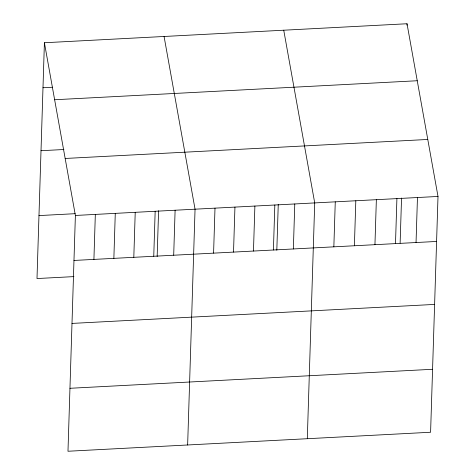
<?xml version="1.0" encoding="UTF-8"?>
<svg xmlns="http://www.w3.org/2000/svg" width="475" height="475" viewBox="0 0 475 475"><rect width="100%" height="100%" fill="white"/><g stroke="black" fill="none" stroke-linecap="round" stroke-linejoin="round"><path stroke-width="0.71" d="M44.407 42.75L75.388 215.46L67.978 451.25L430.593 432.25L438.003 196.454L407.022 23.75L44.407 42.75L36.997 278.546L73.928 276.61M93.919 259.409L95.332 214.415M113.863 258.364L115.277 213.37M133.808 257.319L135.221 212.325M153.752 256.274L155.165 211.28M157.154 256.536L158.591 210.74M173.696 255.229L175.109 210.235M187.643 444.98L195.053 209.19L164.071 36.48M213.584 253.139L214.997 208.145M233.528 252.094L234.941 207.1M253.472 251.049L254.885 206.049M273.416 250.004L274.829 205.004M276.818 250.26L278.255 204.47M293.36 248.959L294.773 203.959M307.307 438.71L314.717 202.914L283.735 30.21M333.848 246.84L335.267 201.839M354.397 245.759L355.811 200.765M374.947 244.684L376.36 199.684M395.497 243.604L396.91 198.609M400.128 243.087L401.547 198.01M406.974 25.222L407.022 23.75M416.041 242.529L417.46 197.535M42.988 87.75L52.594 87.246M54.631 99.744L417.246 80.744M41.01 150.712L63.911 149.512M65.164 158.466L427.779 139.46M38.974 215.585L75.169 213.685M75.388 215.46L438.003 196.454M73.975 260.454L436.59 241.454M71.992 323.416L434.613 304.416M69.956 388.289L432.577 369.283"/></g></svg>
